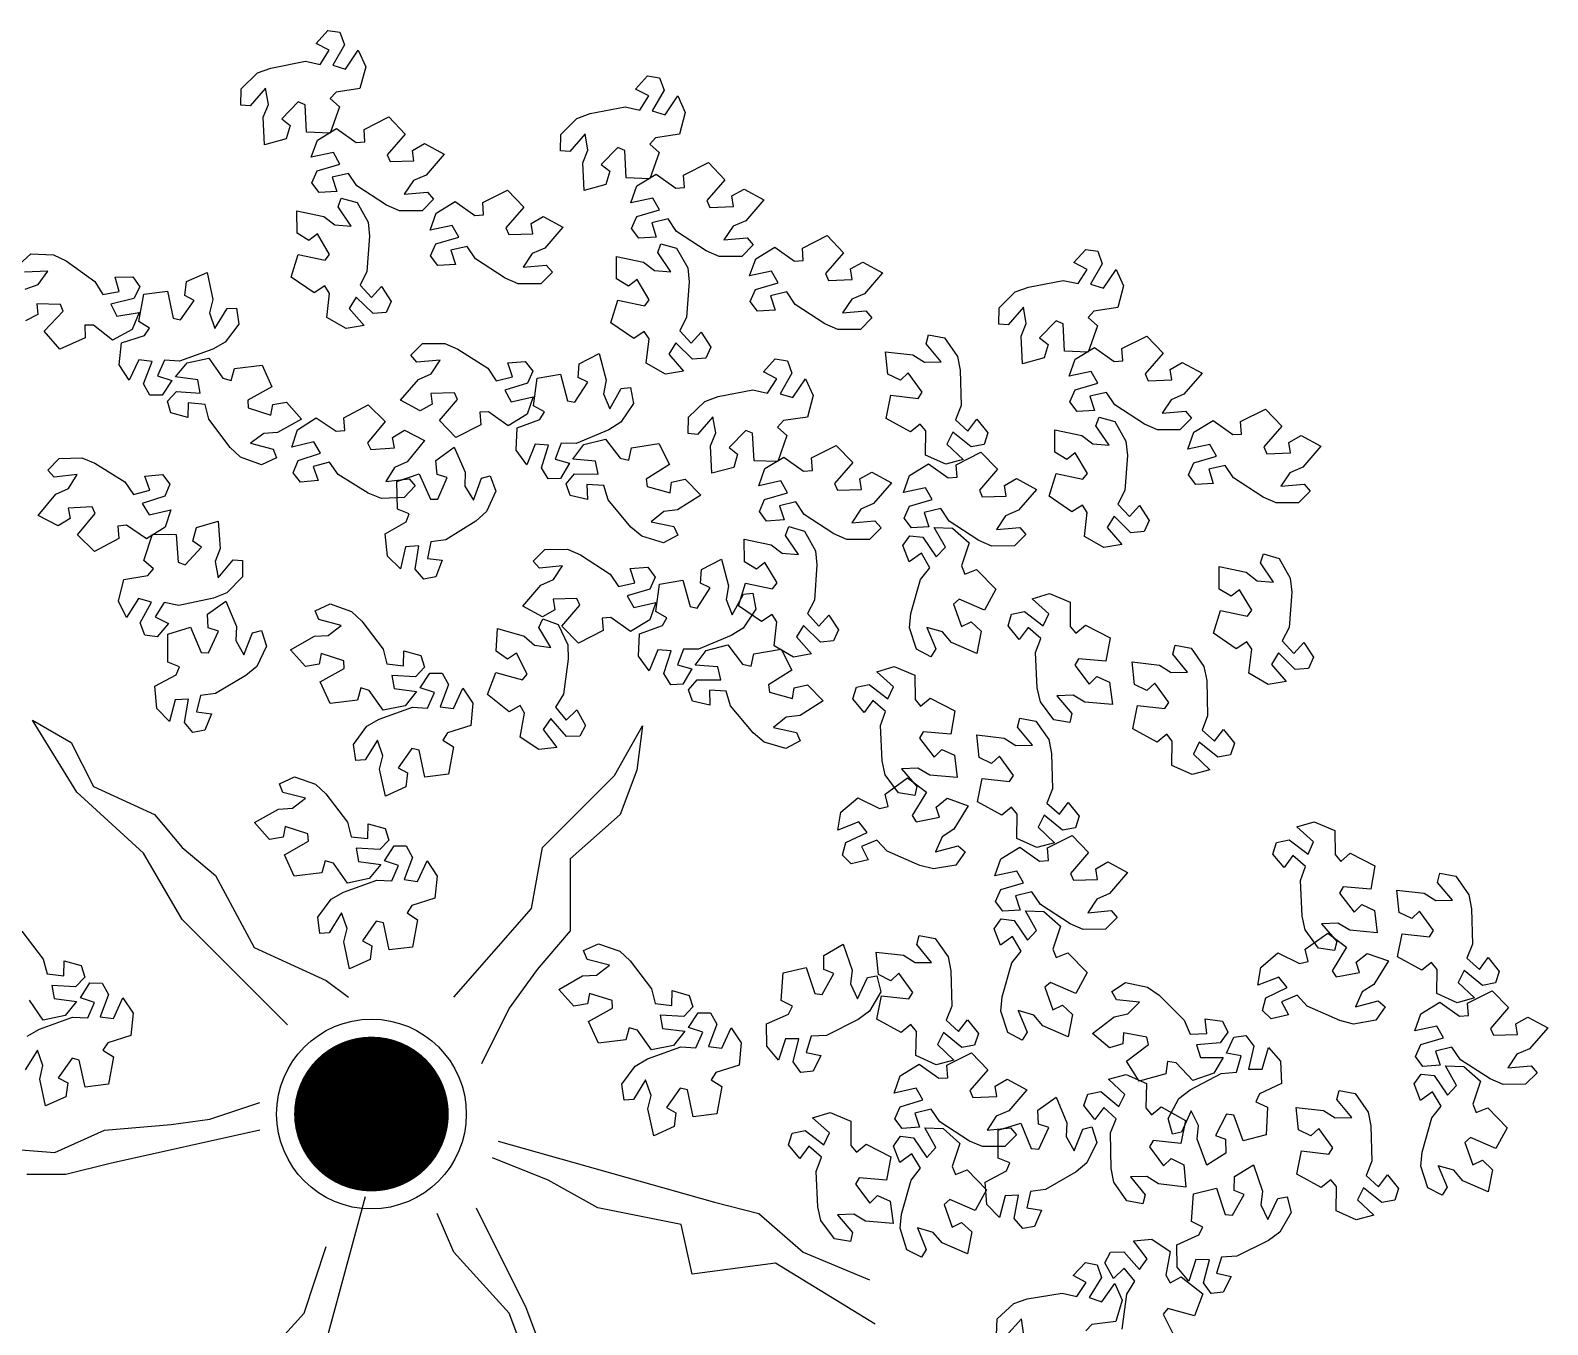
# Model space of a CAD drawing. Extents: x 9555 to 11275, y -8412 to -6382.
# Drawn here: x 9556.055 to 9558.261, y -7803.074 to -7801.193 of the extents above; entities that cross this region are included whole.
import ezdxf

# ---------------------------------------------------------------- set-up
doc = ezdxf.new("R2010")
doc.units = 0
doc.header["$MEASUREMENT"] = 0
doc.layers.get('0').update_dxf_attribs({"color": 53, "lineweight": 50})
doc.layers.add('Ril-Albero', color=104, linetype='Continuous')

# ---------------------------------------------------------------- blocks, each defined once
blk = doc.blocks.new('ALB_PIOPPO')
at = {"layer": 'Ril-Albero'}
for points in [[(-0.1893, 1.49), (-0.1658, 1.513), (-0.1465, 1.5202), (-0.096, 1.5299), (-0.0745, 1.5252), (-0.0613, 1.5459), (-0.0804, 1.5559), (-0.0633, 1.5749), (-0.0458, 1.5721), (-0.0393, 1.5541), (-0.0393, 1.5541), (-0.0563, 1.5242), (-0.0376, 1.5187), (-0.0193, 1.5459), (-0.0084, 1.5218), (-0.0167, 1.4904), (-0.0514, 1.4852), (-0.06, 1.4758), (-0.0464, 1.4636), (-0.0464, 1.4636), (-0.0598, 1.4256), (-0.0942, 1.4268), (-0.0963, 1.4668), (-0.1063, 1.4709), (-0.1305, 1.4462), (-0.1181, 1.4367), (-0.1238, 1.4173), (-0.1554, 1.4086), (-0.1575, 1.4486), (-0.1498, 1.4672), (-0.1541, 1.4907), (-0.1763, 1.4651), (-0.1898, 1.4663)], [(0.2753, 1.4237), (0.2988, 1.4467), (0.3181, 1.4539), (0.3686, 1.4636), (0.3901, 1.4589), (0.4033, 1.4796), (0.3841, 1.4896), (0.4013, 1.5086), (0.4188, 1.5057), (0.4253, 1.4878), (0.4253, 1.4878), (0.4083, 1.4579), (0.427, 1.4523), (0.4452, 1.4796), (0.4562, 1.4555), (0.4479, 1.4241), (0.4131, 1.4189), (0.4046, 1.4094), (0.4182, 1.3973), (0.4182, 1.3973), (0.4048, 1.3593), (0.3704, 1.3605), (0.3682, 1.4005), (0.3583, 1.4046), (0.3341, 1.3799), (0.3465, 1.3704), (0.3407, 1.351), (0.3092, 1.3423), (0.3071, 1.3823), (0.3148, 1.4009), (0.3105, 1.4244), (0.2883, 1.3988), (0.2748, 1.4)], [(0.0736, 1.3127), (0.0408, 1.3125), (0.0219, 1.3207), (-0.0212, 1.3488), (-0.0334, 1.3671), (-0.0572, 1.3614), (-0.0504, 1.3409), (-0.076, 1.3391), (-0.0866, 1.3534), (-0.0788, 1.3708), (-0.0788, 1.3708), (-0.0458, 1.3805), (-0.0553, 1.3974), (-0.0874, 1.3906), (-0.0786, 1.4155), (-0.0508, 1.4323), (-0.0222, 1.4119), (-0.0094, 1.4127), (-0.0108, 1.431), (-0.0108, 1.431), (0.0253, 1.449), (0.0492, 1.4242), (0.0229, 1.3939), (0.0272, 1.3841), (0.0618, 1.3851), (0.0595, 1.4005), (0.0771, 1.4105), (0.1058, 1.3948), (0.0795, 1.3646), (0.0611, 1.3565), (0.0478, 1.3367), (0.0816, 1.3397), (0.0904, 1.3294)], [(0.5382, 1.2464), (0.5054, 1.2462), (0.4865, 1.2544), (0.4434, 1.2825), (0.4312, 1.3008), (0.4074, 1.2951), (0.4141, 1.2746), (0.3886, 1.2728), (0.378, 1.287), (0.3858, 1.3045), (0.3858, 1.3045), (0.4188, 1.3142), (0.4092, 1.3311), (0.3772, 1.3242), (0.386, 1.3492), (0.4138, 1.366), (0.4424, 1.3456), (0.4552, 1.3464), (0.4538, 1.3647), (0.4538, 1.3647), (0.4898, 1.3827), (0.5138, 1.3579), (0.4875, 1.3276), (0.4918, 1.3177), (0.5264, 1.3187), (0.5241, 1.3342), (0.5417, 1.3441), (0.5704, 1.3285), (0.5441, 1.2982), (0.5256, 1.2902), (0.5124, 1.2703), (0.5462, 1.2733), (0.555, 1.2631)], [(-0.021, 1.3246), (-0.0049, 1.2961), (-0.0028, 1.2756), (-0.0065, 1.2243), (-0.0165, 1.2047), (0, 1.1866), (0.0147, 1.2025), (0.0286, 1.1811), (0.0214, 1.1649), (0.0023, 1.1632), (0.0023, 1.1632), (-0.0222, 1.1873), (-0.0324, 1.1707), (-0.0107, 1.1461), (-0.0369, 1.1417), (-0.065, 1.1578), (-0.0611, 1.1927), (-0.068, 1.2034), (-0.0833, 1.1934), (-0.0833, 1.1934), (-0.1166, 1.2161), (-0.1066, 1.2491), (-0.0673, 1.2408), (-0.0608, 1.2494), (-0.0785, 1.2791), (-0.0909, 1.2696), (-0.1081, 1.2801), (-0.1084, 1.3128), (-0.0692, 1.3046), (-0.0532, 1.2924), (-0.0294, 1.2905), (-0.0485, 1.3185), (-0.0438, 1.3312)], [(0.2462, 1.2066), (0.2134, 1.2064), (0.1944, 1.2146), (0.1514, 1.2427), (0.1392, 1.261), (0.1153, 1.2553), (0.1221, 1.2348), (0.0966, 1.233), (0.086, 1.2472), (0.0938, 1.2647), (0.0938, 1.2647), (0.1268, 1.2744), (0.1172, 1.2913), (0.0852, 1.2844), (0.094, 1.3094), (0.1218, 1.3262), (0.1504, 1.3058), (0.1631, 1.3066), (0.1618, 1.3249), (0.1618, 1.3249), (0.1978, 1.3429), (0.2217, 1.3181), (0.1955, 1.2878), (0.1998, 1.278), (0.2344, 1.279), (0.2321, 1.2944), (0.2496, 1.3044), (0.2784, 1.2887), (0.2521, 1.2585), (0.2336, 1.2504), (0.2204, 1.2306), (0.2542, 1.2336), (0.263, 1.2233)], [(0.4436, 1.2583), (0.4597, 1.2298), (0.4617, 1.2093), (0.4581, 1.158), (0.4481, 1.1384), (0.4646, 1.1203), (0.4793, 1.1362), (0.4932, 1.1147), (0.4859, 1.0986), (0.4669, 1.0969), (0.4669, 1.0969), (0.4424, 1.121), (0.4322, 1.1044), (0.4538, 1.0798), (0.4277, 1.0753), (0.3996, 1.0914), (0.4035, 1.1264), (0.3965, 1.1371), (0.3813, 1.1271), (0.3813, 1.1271), (0.348, 1.1498), (0.358, 1.1827), (0.3972, 1.1745), (0.4038, 1.1831), (0.3861, 1.2128), (0.3737, 1.2033), (0.3564, 1.2138), (0.3562, 1.2465), (0.3954, 1.2382), (0.4114, 1.226), (0.4352, 1.2241), (0.4161, 1.2522), (0.4208, 1.2649)], [(0.7108, 1.1403), (0.6779, 1.1401), (0.659, 1.1483), (0.616, 1.1764), (0.6038, 1.1947), (0.5799, 1.189), (0.5867, 1.1685), (0.5611, 1.1667), (0.5506, 1.1809), (0.5583, 1.1984), (0.5583, 1.1984), (0.5913, 1.2081), (0.5818, 1.225), (0.5497, 1.2181), (0.5586, 1.2431), (0.5863, 1.2599), (0.615, 1.2395), (0.6277, 1.2403), (0.6264, 1.2586), (0.6264, 1.2586), (0.6624, 1.2766), (0.6863, 1.2518), (0.66, 1.2215), (0.6643, 1.2116), (0.699, 1.2126), (0.6966, 1.2281), (0.7142, 1.238), (0.7429, 1.2224), (0.7166, 1.1921), (0.6982, 1.1841), (0.685, 1.1642), (0.7187, 1.1672), (0.7276, 1.157)], [(0.9125, 1.1717), (0.9359, 1.1947), (0.9552, 1.2019), (1.0057, 1.2116), (1.0272, 1.2069), (1.0404, 1.2276), (1.0213, 1.2376), (1.0384, 1.2566), (1.0559, 1.2538), (1.0625, 1.2358), (1.0625, 1.2358), (1.0454, 1.2059), (1.0641, 1.2004), (1.0824, 1.2276), (1.0934, 1.2035), (1.085, 1.1721), (1.0503, 1.1669), (1.0417, 1.1575), (1.0553, 1.1453), (1.0553, 1.1453), (1.0419, 1.1073), (1.0075, 1.1085), (1.0054, 1.1485), (0.9954, 1.1526), (0.9712, 1.1279), (0.9836, 1.1184), (0.9779, 1.099), (0.9463, 1.0903), (0.9443, 1.1303), (0.9519, 1.1489), (0.9477, 1.1724), (0.9255, 1.1468), (0.912, 1.148)], [(-0.1929, 1.1479), (-0.2125, 1.1216), (-0.2305, 1.1115), (-0.2789, 1.0941), (-0.3009, 1.0954), (-0.3108, 1.073), (-0.2903, 1.066), (-0.3043, 1.0446), (-0.322, 1.0447), (-0.3312, 1.0614), (-0.3312, 1.0614), (-0.319, 1.0936), (-0.3383, 1.0962), (-0.3522, 1.0665), (-0.3668, 1.0886), (-0.3634, 1.1209), (-0.3298, 1.1314), (-0.3228, 1.1421), (-0.3382, 1.152), (-0.3382, 1.152), (-0.3308, 1.1916), (-0.2966, 1.1957), (-0.2883, 1.1565), (-0.2778, 1.154), (-0.2577, 1.1822), (-0.2714, 1.1896), (-0.2688, 1.2097), (-0.2389, 1.2231), (-0.2307, 1.1839), (-0.2355, 1.1644), (-0.2276, 1.1418), (-0.2096, 1.1705), (-0.1961, 1.1714)], [(0.8331, 1.128), (0.8519, 1.1011), (0.8559, 1.0809), (0.8572, 1.0295), (0.8491, 1.009), (0.8672, 0.9926), (0.8803, 1.0098), (0.8962, 0.9898), (0.8905, 0.973), (0.8718, 0.9695), (0.8718, 0.9695), (0.8451, 0.9912), (0.8365, 0.9737), (0.8604, 0.9512), (0.8348, 0.9443), (0.8052, 0.9577), (0.8058, 0.9928), (0.7979, 1.0028), (0.7836, 0.9914), (0.7836, 0.9914), (0.7484, 1.0108), (0.7552, 1.0446), (0.795, 1.0401), (0.8007, 1.0493), (0.7802, 1.0772), (0.7689, 1.0665), (0.7507, 1.0754), (0.7473, 1.1079), (0.7871, 1.1034), (0.8041, 1.0928), (0.828, 1.0931), (0.8064, 1.1192), (0.8098, 1.1324)], [(1.1753, 0.9944), (1.1425, 0.9942), (1.1236, 1.0024), (1.0806, 1.0305), (1.0684, 1.0488), (1.0445, 1.0431), (1.0513, 1.0226), (1.0257, 1.0208), (1.0152, 1.035), (1.0229, 1.0525), (1.0229, 1.0525), (1.0559, 1.0622), (1.0464, 1.0791), (1.0143, 1.0722), (1.0232, 1.0972), (1.0509, 1.114), (1.0795, 1.0936), (1.0923, 1.0944), (1.0909, 1.1127), (1.0909, 1.1127), (1.127, 1.1307), (1.1509, 1.1059), (1.1246, 1.0756), (1.1289, 1.0658), (1.1635, 1.0668), (1.1612, 1.0822), (1.1788, 1.0922), (1.2075, 1.0765), (1.1812, 1.0463), (1.1628, 1.0382), (1.1496, 1.0184), (1.1833, 1.0213), (1.1922, 1.0111)], [(0.0741, 1.1196), (0.1069, 1.1199), (0.1258, 1.1117), (0.169, 1.0838), (0.1812, 1.0655), (0.2051, 1.0713), (0.1982, 1.0918), (0.2237, 1.0936), (0.2344, 1.0794), (0.2267, 1.062), (0.2267, 1.062), (0.1937, 1.0522), (0.2033, 1.0352), (0.2353, 1.0422), (0.2266, 1.0172), (0.1989, 1.0004), (0.1702, 1.0207), (0.1574, 1.0198), (0.1588, 1.0016), (0.1588, 1.0016), (0.1229, 0.9834), (0.0989, 1.0081), (0.125, 1.0385), (0.1207, 1.0483), (0.0861, 1.0472), (0.0885, 1.0318), (0.0709, 1.0218), (0.0421, 1.0374), (0.0683, 1.0677), (0.0867, 1.0757), (0.0999, 1.0957), (0.0662, 1.0926), (0.0573, 1.1028)], [(0.3809, 1.0326), (0.3626, 1.0054), (0.3451, 0.9943), (0.2977, 0.9746), (0.2757, 0.9748), (0.2669, 0.9519), (0.2877, 0.9459), (0.2748, 0.9238), (0.2571, 0.9231), (0.2471, 0.9393), (0.2471, 0.9393), (0.2576, 0.972), (0.2382, 0.9737), (0.2259, 0.9433), (0.2102, 0.9647), (0.212, 0.9971), (0.245, 1.0092), (0.2514, 1.0203), (0.2356, 1.0294), (0.2356, 1.0294), (0.241, 1.0693), (0.2749, 1.0751), (0.2852, 1.0364), (0.2957, 1.0344), (0.3144, 1.0636), (0.3003, 1.0703), (0.302, 1.0905), (0.3311, 1.1054), (0.3413, 1.0667), (0.3375, 1.0469), (0.3465, 1.0248), (0.3631, 1.0544), (0.3765, 1.0559)], [(-0.1596, 0.9437), (-0.1906, 0.9546), (-0.2056, 0.9687), (-0.2366, 1.0097), (-0.2419, 1.031), (-0.2663, 1.0338), (-0.2668, 1.0122), (-0.2915, 1.0192), (-0.2966, 1.0361), (-0.2834, 1.0499), (-0.2834, 1.0499), (-0.2491, 1.0478), (-0.2523, 1.067), (-0.2848, 1.0714), (-0.268, 1.0919), (-0.2362, 1.0983), (-0.2162, 1.0694), (-0.2039, 1.0659), (-0.199, 1.0835), (-0.199, 1.0835), (-0.159, 1.0883), (-0.1449, 1.0568), (-0.1799, 1.0373), (-0.1792, 1.0265), (-0.1462, 1.0158), (-0.1432, 1.0311), (-0.1233, 1.0345), (-0.1016, 1.01), (-0.1365, 0.9905), (-0.1566, 0.9892), (-0.1758, 0.9749), (-0.143, 0.9663), (-0.1381, 0.9537)], [(0.4611, 1.0126), (0.4846, 1.0355), (0.5039, 1.0428), (0.5544, 1.0525), (0.5759, 1.0478), (0.5891, 1.0684), (0.57, 1.0785), (0.5871, 1.0975), (0.6046, 1.0946), (0.6112, 1.0767), (0.6112, 1.0767), (0.5941, 1.0468), (0.6128, 1.0412), (0.6311, 1.0684), (0.6421, 1.0443), (0.6337, 1.013), (0.599, 1.0078), (0.5904, 0.9983), (0.604, 0.9861), (0.604, 0.9861), (0.5906, 0.9481), (0.5562, 0.9494), (0.5541, 0.9894), (0.5441, 0.9935), (0.5199, 0.9687), (0.5323, 0.9592), (0.5266, 0.9398), (0.495, 0.9312), (0.493, 0.9712), (0.5006, 0.9898), (0.4963, 1.0133), (0.4741, 0.9876), (0.4606, 0.9889)], [(0.0474, 0.8959), (0.0146, 0.8948), (-0.0046, 0.9025), (-0.0484, 0.9294), (-0.0611, 0.9473), (-0.0848, 0.941), (-0.0774, 0.9206), (-0.1029, 0.9182), (-0.1139, 0.9321), (-0.1066, 0.9497), (-0.1066, 0.9497), (-0.0739, 0.9603), (-0.0839, 0.977), (-0.1158, 0.9692), (-0.1076, 0.9945), (-0.0804, 1.012), (-0.0512, 0.9924), (-0.0385, 0.9936), (-0.0403, 1.0118), (-0.0403, 1.0118), (-0.0048, 1.0308), (0.0198, 1.0067), (-0.0056, 0.9757), (-0.001, 0.966), (0.0336, 0.968), (0.0308, 0.9833), (0.0481, 0.9938), (0.0772, 0.9789), (0.0518, 0.948), (0.0336, 0.9394), (0.0209, 0.9192), (0.0546, 0.9231), (0.0637, 0.9131)], [(1.3479, 0.8883), (1.3151, 0.8881), (1.2962, 0.8963), (1.2531, 0.9244), (1.2409, 0.9427), (1.2171, 0.937), (1.2238, 0.9165), (1.1983, 0.9147), (1.1877, 0.9289), (1.1955, 0.9464), (1.1955, 0.9464), (1.2285, 0.9561), (1.2189, 0.973), (1.1869, 0.9661), (1.1957, 0.9911), (1.2235, 1.0079), (1.2521, 0.9875), (1.2649, 0.9883), (1.2635, 1.0066), (1.2635, 1.0066), (1.2995, 1.0246), (1.3235, 0.9998), (1.2972, 0.9695), (1.3015, 0.9596), (1.3361, 0.9607), (1.3338, 0.9761), (1.3514, 0.9861), (1.3801, 0.9704), (1.3538, 0.9402), (1.3353, 0.9321), (1.3221, 0.9123), (1.3559, 0.9152), (1.3647, 0.905)], [(1.0807, 1.0063), (1.0968, 0.9778), (1.0989, 0.9573), (1.0953, 0.906), (1.0852, 0.8864), (1.1018, 0.8683), (1.1164, 0.8842), (1.1304, 0.8628), (1.1231, 0.8466), (1.1041, 0.8449), (1.1041, 0.8449), (1.0796, 0.869), (1.0694, 0.8524), (1.091, 0.8278), (1.0649, 0.8234), (1.0367, 0.8395), (1.0406, 0.8744), (1.0337, 0.8851), (1.0184, 0.8751), (1.0184, 0.8751), (0.9851, 0.8978), (0.9952, 0.9308), (1.0344, 0.9225), (1.0409, 0.9311), (1.0232, 0.9608), (1.0109, 0.9513), (0.9936, 0.9618), (0.9933, 0.9945), (1.0325, 0.9863), (1.0485, 0.974), (1.0723, 0.9722), (1.0533, 1.0002), (1.0579, 1.0129)], [(0.4244, 0.8303), (0.3929, 0.8396), (0.3772, 0.853), (0.3442, 0.8924), (0.3378, 0.9134), (0.3133, 0.9149), (0.3139, 0.8933), (0.2889, 0.8991), (0.2829, 0.9157), (0.2954, 0.9302), (0.2954, 0.9302), (0.3298, 0.9298), (0.3256, 0.9489), (0.2929, 0.9516), (0.3087, 0.9729), (0.3401, 0.9809), (0.3615, 0.953), (0.374, 0.9502), (0.378, 0.968), (0.378, 0.968), (0.4177, 0.9747), (0.4334, 0.9441), (0.3995, 0.9228), (0.4007, 0.9121), (0.4341, 0.903), (0.4364, 0.9184), (0.4561, 0.9228), (0.479, 0.8995), (0.4451, 0.8782), (0.4251, 0.8759), (0.4067, 0.8607), (0.4398, 0.8538), (0.4453, 0.8414)], [(0.724, 0.8352), (0.6912, 0.835), (0.6723, 0.8432), (0.6292, 0.8713), (0.617, 0.8896), (0.5932, 0.884), (0.6, 0.8634), (0.5744, 0.8617), (0.5639, 0.8759), (0.5716, 0.8933), (0.5716, 0.8933), (0.6046, 0.903), (0.5951, 0.92), (0.563, 0.9131), (0.5719, 0.9381), (0.5996, 0.9548), (0.6282, 0.9344), (0.641, 0.9353), (0.6396, 0.9535), (0.6396, 0.9535), (0.6757, 0.9715), (0.6996, 0.9467), (0.6733, 0.9165), (0.6776, 0.9066), (0.7122, 0.9076), (0.7099, 0.923), (0.7275, 0.933), (0.7562, 0.9173), (0.7299, 0.8871), (0.7115, 0.8791), (0.6982, 0.8592), (0.732, 0.8622), (0.7409, 0.8519)], [(-0.454, 0.9528), (-0.4212, 0.9537), (-0.4021, 0.9459), (-0.3585, 0.9187), (-0.3459, 0.9006), (-0.3221, 0.9068), (-0.3293, 0.9272), (-0.3038, 0.9294), (-0.293, 0.9154), (-0.3004, 0.8978), (-0.3004, 0.8978), (-0.3332, 0.8875), (-0.3233, 0.8707), (-0.2914, 0.8783), (-0.2997, 0.8531), (-0.3271, 0.8358), (-0.3561, 0.8556), (-0.3689, 0.8545), (-0.3671, 0.8363), (-0.3671, 0.8363), (-0.4028, 0.8175), (-0.4272, 0.8418), (-0.4016, 0.8726), (-0.4061, 0.8824), (-0.4407, 0.8807), (-0.438, 0.8653), (-0.4554, 0.855), (-0.4844, 0.87), (-0.4588, 0.9008), (-0.4405, 0.9092), (-0.4277, 0.9293), (-0.4614, 0.9256), (-0.4704, 0.9357)], [(0.1808, 0.9053), (0.1671, 0.8755), (0.1517, 0.8618), (0.108, 0.8347), (0.0863, 0.8314), (0.0813, 0.8074), (0.1028, 0.8048), (0.0936, 0.7809), (0.0762, 0.7774), (0.0637, 0.7918), (0.0637, 0.7918), (0.0689, 0.8258), (0.0495, 0.8243), (0.0421, 0.7923), (0.0233, 0.8109), (0.0198, 0.8432), (0.0504, 0.8605), (0.055, 0.8724), (0.038, 0.8789), (0.038, 0.8789), (0.0369, 0.9191), (0.0695, 0.9303), (0.0858, 0.8937), (0.0965, 0.8934), (0.1103, 0.9252), (0.0953, 0.9296), (0.0937, 0.9498), (0.1201, 0.9692), (0.1363, 0.9326), (0.1358, 0.9125), (0.1482, 0.8921), (0.1598, 0.9239), (0.1728, 0.9276)], [(0.9346, 0.8257), (0.9018, 0.8254), (0.8828, 0.8335), (0.8397, 0.8615), (0.8275, 0.8798), (0.8036, 0.8741), (0.8105, 0.8536), (0.7849, 0.8518), (0.7743, 0.866), (0.782, 0.8834), (0.782, 0.8834), (0.815, 0.8932), (0.8054, 0.9101), (0.7734, 0.9032), (0.7822, 0.9282), (0.8099, 0.945), (0.8386, 0.9246), (0.8513, 0.9255), (0.8499, 0.9437), (0.8499, 0.9437), (0.8859, 0.9618), (0.9099, 0.9371), (0.8837, 0.9068), (0.888, 0.8969), (0.9226, 0.898), (0.9203, 0.9134), (0.9378, 0.9234), (0.9666, 0.9078), (0.9404, 0.8775), (0.9219, 0.8695), (0.9088, 0.8496), (0.9425, 0.8526), (0.9514, 0.8424)], [(-0.1875, 0.7809), (-0.2104, 0.7575), (-0.2296, 0.7498), (-0.2799, 0.7391), (-0.3014, 0.7433), (-0.3142, 0.7224), (-0.2949, 0.7128), (-0.3117, 0.6934), (-0.3292, 0.6959), (-0.3361, 0.7137), (-0.3361, 0.7137), (-0.3197, 0.744), (-0.3385, 0.7492), (-0.3562, 0.7215), (-0.3677, 0.7454), (-0.36, 0.7769), (-0.3253, 0.7829), (-0.317, 0.7925), (-0.3308, 0.8044), (-0.3308, 0.8044), (-0.3182, 0.8426), (-0.2838, 0.8422), (-0.2808, 0.8022), (-0.2708, 0.7983), (-0.2471, 0.8236), (-0.2597, 0.8328), (-0.2544, 0.8523), (-0.223, 0.8616), (-0.2201, 0.8217), (-0.2274, 0.8029), (-0.2226, 0.7795), (-0.201, 0.8056), (-0.1874, 0.8046)], [(0.6294, 0.8472), (0.6455, 0.8186), (0.6476, 0.7981), (0.644, 0.7468), (0.6339, 0.7273), (0.6504, 0.7092), (0.6651, 0.7251), (0.6791, 0.7036), (0.6718, 0.6875), (0.6528, 0.6857), (0.6528, 0.6857), (0.6282, 0.7099), (0.6181, 0.6933), (0.6397, 0.6686), (0.6136, 0.6642), (0.5854, 0.6803), (0.5893, 0.7152), (0.5824, 0.726), (0.5671, 0.7159), (0.5671, 0.7159), (0.5338, 0.7386), (0.5439, 0.7716), (0.5831, 0.7634), (0.5896, 0.7719), (0.5719, 0.8017), (0.5596, 0.7921), (0.5423, 0.8027), (0.542, 0.8354), (0.5812, 0.8271), (0.5972, 0.8149), (0.621, 0.813), (0.602, 0.841), (0.6066, 0.8538)], [(0.7922, 0.6755), (0.7821, 0.7067), (0.7842, 0.7272), (0.7981, 0.7768), (0.8119, 0.7939), (0.7994, 0.8149), (0.7818, 0.8023), (0.7725, 0.8262), (0.7828, 0.8405), (0.8018, 0.8383), (0.8018, 0.8383), (0.821, 0.8098), (0.8343, 0.824), (0.8181, 0.8525), (0.8445, 0.8516), (0.8689, 0.8301), (0.858, 0.7967), (0.8627, 0.7848), (0.8796, 0.7915), (0.8796, 0.7915), (0.9076, 0.7626), (0.8912, 0.7323), (0.8544, 0.7483), (0.8463, 0.7412), (0.8577, 0.7085), (0.8717, 0.7154), (0.8865, 0.7016), (0.8801, 0.6695), (0.8434, 0.6855), (0.8302, 0.7007), (0.8073, 0.7073), (0.8203, 0.676), (0.8131, 0.6645)], [(0.252, 0.8205), (0.2848, 0.8208), (0.3037, 0.8127), (0.3469, 0.7847), (0.3591, 0.7665), (0.383, 0.7722), (0.3761, 0.7927), (0.4017, 0.7946), (0.4123, 0.7804), (0.4046, 0.7629), (0.4046, 0.7629), (0.3716, 0.7531), (0.3812, 0.7362), (0.4133, 0.7432), (0.4045, 0.7182), (0.3768, 0.7013), (0.3481, 0.7216), (0.3354, 0.7207), (0.3368, 0.7025), (0.3368, 0.7025), (0.3008, 0.6844), (0.2768, 0.7091), (0.303, 0.7394), (0.2986, 0.7493), (0.264, 0.7482), (0.2664, 0.7328), (0.2488, 0.7227), (0.2201, 0.7383), (0.2463, 0.7686), (0.2647, 0.7767), (0.2778, 0.7966), (0.2441, 0.7935), (0.2352, 0.8037)], [(0.5588, 0.7336), (0.5405, 0.7063), (0.5231, 0.6953), (0.4756, 0.6755), (0.4536, 0.6757), (0.4449, 0.6528), (0.4657, 0.6469), (0.4527, 0.6248), (0.435, 0.624), (0.425, 0.6403), (0.425, 0.6403), (0.4355, 0.673), (0.4161, 0.6746), (0.4038, 0.6443), (0.3881, 0.6656), (0.3899, 0.698), (0.4229, 0.7102), (0.4293, 0.7212), (0.4135, 0.7304), (0.4135, 0.7304), (0.4189, 0.7703), (0.4529, 0.7761), (0.4631, 0.7374), (0.4737, 0.7353), (0.4923, 0.7645), (0.4783, 0.7713), (0.4799, 0.7914), (0.509, 0.8063), (0.5192, 0.7676), (0.5155, 0.7479), (0.5245, 0.7257), (0.541, 0.7553), (0.5544, 0.7569)], [(1.3196, 0.8074), (1.3358, 0.7788), (1.3378, 0.7583), (1.3342, 0.707), (1.3241, 0.6875), (1.3407, 0.6694), (1.3553, 0.6853), (1.3693, 0.6638), (1.362, 0.6477), (1.343, 0.646), (1.343, 0.646), (1.3185, 0.6701), (1.3083, 0.6535), (1.3299, 0.6288), (1.3038, 0.6244), (1.2756, 0.6405), (1.2796, 0.6754), (1.2726, 0.6862), (1.2573, 0.6761), (1.2573, 0.6761), (1.2241, 0.6989), (1.2341, 0.7318), (1.2733, 0.7236), (1.2798, 0.7321), (1.2621, 0.7619), (1.2498, 0.7524), (1.2325, 0.7629), (1.2323, 0.7956), (1.2714, 0.7873), (1.2874, 0.7751), (1.3112, 0.7732), (1.2922, 0.8013), (1.2969, 0.814)], [(0.9919, 0.5728), (0.9725, 0.5992), (0.968, 0.6194), (0.9654, 0.6707), (0.973, 0.6913), (0.9545, 0.7073), (0.9418, 0.6898), (0.9254, 0.7094), (0.9307, 0.7263), (0.9494, 0.7303), (0.9494, 0.7303), (0.9766, 0.7093), (0.9847, 0.727), (0.9603, 0.7489), (0.9857, 0.7564), (1.0156, 0.7438), (1.0159, 0.7086), (1.0241, 0.6988), (1.038, 0.7106), (1.038, 0.7106), (1.0738, 0.692), (1.0678, 0.6581), (1.0279, 0.6616), (1.0224, 0.6523), (1.0435, 0.6249), (1.0547, 0.6358), (1.0731, 0.6275), (1.0772, 0.595), (1.0373, 0.5985), (1.02, 0.6087), (0.9962, 0.6078), (1.0184, 0.5822), (1.0153, 0.569)], [(-0.1524, 0.6801), (-0.1668, 0.6506), (-0.1825, 0.6373), (-0.2268, 0.6112), (-0.2486, 0.6083), (-0.2541, 0.5844), (-0.2327, 0.5814), (-0.2424, 0.5577), (-0.2598, 0.5546), (-0.272, 0.5692), (-0.272, 0.5692), (-0.2661, 0.6031), (-0.2855, 0.6021), (-0.2936, 0.5703), (-0.312, 0.5893), (-0.3148, 0.6216), (-0.2838, 0.6382), (-0.2789, 0.65), (-0.2959, 0.6569), (-0.2959, 0.6569), (-0.296, 0.6972), (-0.2632, 0.7076), (-0.2477, 0.6707), (-0.237, 0.6702), (-0.2225, 0.7016), (-0.2374, 0.7064), (-0.2385, 0.7266), (-0.2118, 0.7454), (-0.1963, 0.7084), (-0.1973, 0.6883), (-0.1853, 0.6676), (-0.1731, 0.6992), (-0.1599, 0.7026)], [(-0.0601, 0.7413), (-0.0291, 0.7305), (-0.0141, 0.7164), (0.0171, 0.6755), (0.0225, 0.6542), (0.0468, 0.6515), (0.0473, 0.6731), (0.072, 0.6662), (0.0772, 0.6493), (0.064, 0.6355), (0.064, 0.6355), (0.0297, 0.6374), (0.033, 0.6182), (0.0655, 0.614), (0.0488, 0.5934), (0.017, 0.5869), (-0.0031, 0.6157), (-0.0154, 0.6192), (-0.0202, 0.6016), (-0.0202, 0.6016), (-0.0602, 0.5967), (-0.0744, 0.628), (-0.0395, 0.6477), (-0.0403, 0.6585), (-0.0733, 0.6691), (-0.0762, 0.6538), (-0.0961, 0.6503), (-0.1179, 0.6747), (-0.083, 0.6944), (-0.063, 0.6957), (-0.0439, 0.71), (-0.0767, 0.7185), (-0.0816, 0.7312)], [(0.2713, 0.7115), (0.2855, 0.6819), (0.2861, 0.6613), (0.2791, 0.6104), (0.2677, 0.5915), (0.283, 0.5723), (0.2987, 0.5872), (0.3112, 0.5649), (0.3028, 0.5493), (0.2837, 0.5488), (0.2837, 0.5488), (0.2609, 0.5746), (0.2496, 0.5587), (0.2695, 0.5326), (0.2431, 0.53), (0.2161, 0.5479), (0.2224, 0.5825), (0.2162, 0.5937), (0.2003, 0.5847), (0.2003, 0.5847), (0.1686, 0.6096), (0.1809, 0.6418), (0.2194, 0.631), (0.2265, 0.6391), (0.2109, 0.67), (0.1979, 0.6613), (0.1814, 0.6729), (0.1833, 0.7056), (0.2219, 0.6947), (0.237, 0.6814), (0.2606, 0.6779), (0.2435, 0.7072), (0.249, 0.7196)], [(0.6023, 0.5312), (0.5708, 0.5406), (0.5551, 0.5539), (0.5221, 0.5933), (0.5157, 0.6144), (0.4913, 0.6159), (0.4918, 0.5943), (0.4668, 0.6), (0.4609, 0.6167), (0.4733, 0.6311), (0.4733, 0.6311), (0.5077, 0.6308), (0.5035, 0.6498), (0.4708, 0.6525), (0.4866, 0.6739), (0.518, 0.6818), (0.5395, 0.654), (0.5519, 0.6511), (0.5559, 0.6689), (0.5559, 0.6689), (0.5956, 0.6757), (0.6113, 0.645), (0.5774, 0.6237), (0.5786, 0.613), (0.612, 0.6039), (0.6143, 0.6193), (0.634, 0.6238), (0.6569, 0.6004), (0.623, 0.5792), (0.603, 0.5768), (0.5846, 0.5617), (0.6178, 0.5547), (0.6232, 0.5423)], [(1.1915, 0.6771), (1.2103, 0.6502), (1.2143, 0.6299), (1.2156, 0.5785), (1.2074, 0.5581), (1.2256, 0.5417), (1.2387, 0.5589), (1.2546, 0.5388), (1.2489, 0.5221), (1.2302, 0.5186), (1.2302, 0.5186), (1.2035, 0.5403), (1.1949, 0.5228), (1.2188, 0.5003), (1.1932, 0.4934), (1.1636, 0.5067), (1.1642, 0.5419), (1.1563, 0.5519), (1.142, 0.5404), (1.142, 0.5404), (1.1067, 0.5599), (1.1136, 0.5937), (1.1534, 0.5892), (1.1591, 0.5983), (1.1386, 0.6263), (1.1272, 0.6156), (1.1091, 0.6244), (1.1057, 0.657), (1.1455, 0.6525), (1.1625, 0.6418), (1.1864, 0.6422), (1.1648, 0.6683), (1.1682, 0.6814)], [(-0.0261, 0.5371), (-0.0066, 0.5635), (0.0114, 0.5737), (0.0597, 0.5912), (0.0816, 0.59), (0.0915, 0.6124), (0.071, 0.6194), (0.0849, 0.6408), (0.1026, 0.6408), (0.1119, 0.6241), (0.1119, 0.6241), (0.0998, 0.5919), (0.1191, 0.5893), (0.1329, 0.6191), (0.1475, 0.597), (0.1443, 0.5647), (0.1108, 0.5541), (0.1038, 0.5434), (0.1192, 0.5335), (0.1192, 0.5335), (0.1119, 0.4939), (0.0777, 0.4897), (0.0693, 0.5289), (0.0588, 0.5314), (0.0388, 0.5031), (0.0526, 0.4957), (0.05, 0.4756), (0.0202, 0.4621), (0.0118, 0.5013), (0.0165, 0.5208), (0.0086, 0.5433), (-0.0093, 0.5146), (-0.0229, 0.5137)], [(0.7663, 0.4667), (0.7468, 0.4931), (0.7423, 0.5133), (0.7398, 0.5646), (0.7474, 0.5852), (0.7288, 0.6012), (0.7162, 0.5837), (0.6997, 0.6033), (0.705, 0.6202), (0.7237, 0.6242), (0.7237, 0.6242), (0.7509, 0.6032), (0.7591, 0.6209), (0.7346, 0.6428), (0.76, 0.6503), (0.7899, 0.6377), (0.7902, 0.6025), (0.7984, 0.5927), (0.8124, 0.6045), (0.8124, 0.6045), (0.8481, 0.5859), (0.8421, 0.552), (0.8022, 0.5555), (0.7967, 0.5462), (0.8179, 0.5188), (0.829, 0.5297), (0.8474, 0.5214), (0.8516, 0.4889), (0.8117, 0.4924), (0.7944, 0.5026), (0.7705, 0.5017), (0.7928, 0.4761), (0.7897, 0.4629)], [(0.9659, 0.5709), (0.9847, 0.5441), (0.9886, 0.5238), (0.9899, 0.4724), (0.9818, 0.452), (1, 0.4356), (1.013, 0.4528), (1.029, 0.4327), (1.0233, 0.416), (1.0045, 0.4125), (1.0045, 0.4125), (0.9778, 0.4342), (0.9693, 0.4167), (0.9931, 0.3942), (0.9675, 0.3873), (0.938, 0.4006), (0.9386, 0.4358), (0.9306, 0.4458), (0.9164, 0.4343), (0.9164, 0.4343), (0.8811, 0.4538), (0.8879, 0.4876), (0.9277, 0.4831), (0.9334, 0.4922), (0.913, 0.5202), (0.9016, 0.5095), (0.8834, 0.5183), (0.88, 0.5509), (0.9198, 0.5464), (0.9369, 0.5357), (0.9608, 0.5361), (0.9391, 0.5622), (0.9426, 0.5753)], [(-0.1121, 0.4901), (-0.0811, 0.4793), (-0.0661, 0.4652), (-0.0349, 0.4243), (-0.0295, 0.403), (-0.0052, 0.4003), (-0.0047, 0.422), (0.02, 0.415), (0.0252, 0.3981), (0.012, 0.3843), (0.012, 0.3843), (-0.0223, 0.3862), (-0.019, 0.367), (0.0135, 0.3628), (-0.0032, 0.3422), (-0.035, 0.3357), (-0.0551, 0.3645), (-0.0674, 0.368), (-0.0722, 0.3504), (-0.0722, 0.3504), (-0.1122, 0.3455), (-0.1264, 0.3768), (-0.0916, 0.3965), (-0.0923, 0.4073), (-0.1253, 0.4179), (-0.1282, 0.4026), (-0.1481, 0.3991), (-0.1699, 0.4235), (-0.1351, 0.4432), (-0.115, 0.4446), (-0.0959, 0.4589), (-0.1287, 0.4673), (-0.1336, 0.48)], [(0.8493, 0.3618), (0.817, 0.3563), (0.797, 0.3613), (0.7499, 0.3821), (0.7349, 0.3981), (0.7123, 0.3887), (0.7223, 0.3695), (0.6974, 0.3637), (0.6847, 0.376), (0.6895, 0.3944), (0.6895, 0.3944), (0.7205, 0.4094), (0.7083, 0.4246), (0.6778, 0.4125), (0.6825, 0.4386), (0.7071, 0.4597), (0.7387, 0.4442), (0.7511, 0.4471), (0.7468, 0.4649), (0.7468, 0.4649), (0.7795, 0.4885), (0.8071, 0.4679), (0.7861, 0.4338), (0.7919, 0.4247), (0.8259, 0.4313), (0.8211, 0.4462), (0.8369, 0.4589), (0.8677, 0.4481), (0.8467, 0.414), (0.8298, 0.4031), (0.82, 0.3813), (0.8528, 0.3897), (0.8632, 0.381)], [(1.3768, 0.2413), (1.3574, 0.2677), (1.3529, 0.2878), (1.3504, 0.3392), (1.358, 0.3598), (1.3394, 0.3758), (1.3268, 0.3582), (1.3103, 0.3779), (1.3156, 0.3948), (1.3343, 0.3987), (1.3343, 0.3987), (1.3615, 0.3777), (1.3697, 0.3954), (1.3452, 0.4173), (1.3706, 0.4248), (1.4005, 0.4122), (1.4008, 0.3771), (1.409, 0.3672), (1.423, 0.379), (1.423, 0.379), (1.4587, 0.3605), (1.4527, 0.3266), (1.4128, 0.33), (1.4073, 0.3208), (1.4285, 0.2933), (1.4396, 0.3043), (1.458, 0.2959), (1.4622, 0.2635), (1.4223, 0.267), (1.405, 0.2772), (1.3811, 0.2762), (1.4034, 0.2507), (1.4002, 0.2375)], [(1.0673, 0.2686), (1.0345, 0.2683), (1.0156, 0.2765), (0.9725, 0.3045), (0.9602, 0.3228), (0.9364, 0.3171), (0.9432, 0.2965), (0.9177, 0.2947), (0.9071, 0.3089), (0.9148, 0.3264), (0.9148, 0.3264), (0.9478, 0.3361), (0.9382, 0.3531), (0.9061, 0.3461), (0.9149, 0.3711), (0.9426, 0.388), (0.9713, 0.3676), (0.9841, 0.3685), (0.9827, 0.3867), (0.9827, 0.3867), (1.0187, 0.4048), (1.0426, 0.3801), (1.0164, 0.3498), (1.0208, 0.3399), (1.0554, 0.341), (1.053, 0.3564), (1.0706, 0.3664), (1.0993, 0.3508), (1.0731, 0.3205), (1.0547, 0.3124), (1.0415, 0.2925), (1.0752, 0.2956), (1.0841, 0.2854)], [(-0.0781, 0.286), (-0.0586, 0.3123), (-0.0406, 0.3225), (0.0077, 0.34), (0.0296, 0.3388), (0.0395, 0.3613), (0.019, 0.3682), (0.0329, 0.3897), (0.0506, 0.3896), (0.0599, 0.3729), (0.0599, 0.3729), (0.0478, 0.3407), (0.0671, 0.3381), (0.0809, 0.3679), (0.0955, 0.3458), (0.0923, 0.3136), (0.0587, 0.303), (0.0518, 0.2922), (0.0671, 0.2824), (0.0671, 0.2824), (0.0599, 0.2427), (0.0257, 0.2385), (0.0173, 0.2777), (0.0068, 0.2802), (-0.0132, 0.2519), (0.0006, 0.2445), (-0.002, 0.2244), (-0.0318, 0.2109), (-0.0402, 0.2501), (-0.0355, 0.2696), (-0.0435, 0.2922), (-0.0613, 0.2634), (-0.0749, 0.2625)], [(1.5765, 0.3455), (1.5953, 0.3186), (1.5992, 0.2984), (1.6005, 0.247), (1.5924, 0.2265), (1.6106, 0.2101), (1.6236, 0.2273), (1.6396, 0.2073), (1.6339, 0.1905), (1.6151, 0.187), (1.6151, 0.187), (1.5884, 0.2087), (1.5798, 0.1912), (1.6037, 0.1687), (1.5781, 0.1618), (1.5486, 0.1752), (1.5491, 0.2103), (1.5412, 0.2203), (1.527, 0.2089), (1.527, 0.2089), (1.4917, 0.2283), (1.4985, 0.2621), (1.5383, 0.2576), (1.544, 0.2668), (1.5236, 0.2947), (1.5122, 0.284), (1.494, 0.2929), (1.4906, 0.3254), (1.5304, 0.3209), (1.5475, 0.3103), (1.5714, 0.3106), (1.5497, 0.3367), (1.5532, 0.3499)], [(0.9249, 0.1185), (0.9148, 0.1497), (0.917, 0.1702), (0.9309, 0.2197), (0.9446, 0.2369), (0.9321, 0.2579), (0.9145, 0.2453), (0.9052, 0.2691), (0.9156, 0.2835), (0.9345, 0.2813), (0.9345, 0.2813), (0.9537, 0.2527), (0.967, 0.2669), (0.9508, 0.2955), (0.9773, 0.2945), (1.0016, 0.2731), (0.9907, 0.2396), (0.9954, 0.2277), (1.0124, 0.2345), (1.0124, 0.2345), (1.0404, 0.2055), (1.0239, 0.1753), (0.9872, 0.1913), (0.979, 0.1842), (0.9904, 0.1515), (1.0044, 0.1583), (1.0192, 0.1445), (1.0129, 0.1124), (0.9762, 0.1284), (0.963, 0.1436), (0.94, 0.1503), (0.953, 0.119), (0.9459, 0.1074)], [(0.33, 0.2476), (0.361, 0.2368), (0.376, 0.2227), (0.4072, 0.1818), (0.4126, 0.1605), (0.4369, 0.1578), (0.4374, 0.1794), (0.4621, 0.1725), (0.4673, 0.1556), (0.4541, 0.1418), (0.4541, 0.1418), (0.4198, 0.1437), (0.4231, 0.1245), (0.4556, 0.1203), (0.4389, 0.0997), (0.4071, 0.0932), (0.387, 0.122), (0.3747, 0.1255), (0.3699, 0.1079), (0.3699, 0.1079), (0.3299, 0.103), (0.3156, 0.1343), (0.3505, 0.154), (0.3498, 0.1648), (0.3168, 0.1754), (0.3139, 0.1601), (0.294, 0.1566), (0.2722, 0.181), (0.307, 0.2007), (0.3271, 0.202), (0.3462, 0.2163), (0.3134, 0.2248), (0.3085, 0.2375)], [(0.7404, 0.1777), (0.724, 0.1493), (0.7074, 0.1372), (0.6613, 0.1143), (0.6394, 0.113), (0.6322, 0.0896), (0.6533, 0.085), (0.6419, 0.0621), (0.6243, 0.0602), (0.6132, 0.0757), (0.6132, 0.0757), (0.6215, 0.1091), (0.6021, 0.1094), (0.5918, 0.0783), (0.5747, 0.0985), (0.5743, 0.131), (0.6064, 0.1453), (0.6121, 0.1567), (0.5957, 0.1648), (0.5957, 0.1648), (0.5984, 0.205), (0.6319, 0.2131), (0.6447, 0.1751), (0.6554, 0.1738), (0.672, 0.2042), (0.6575, 0.21), (0.6578, 0.2302), (0.6859, 0.247), (0.6986, 0.2091), (0.6962, 0.1891), (0.7067, 0.1676), (0.7212, 0.1983), (0.7345, 0.2007)], [(0.8195, 0.2553), (0.8383, 0.2284), (0.8423, 0.2081), (0.8435, 0.1567), (0.8354, 0.1363), (0.8536, 0.1199), (0.8667, 0.1371), (0.8826, 0.1171), (0.8769, 0.1003), (0.8581, 0.0968), (0.8581, 0.0968), (0.8314, 0.1185), (0.8229, 0.101), (0.8467, 0.0785), (0.8211, 0.0716), (0.7916, 0.0849), (0.7922, 0.1201), (0.7842, 0.1301), (0.77, 0.1187), (0.77, 0.1187), (0.7347, 0.1381), (0.7415, 0.1719), (0.7814, 0.1674), (0.7871, 0.1765), (0.7666, 0.2045), (0.7552, 0.1938), (0.737, 0.2026), (0.7336, 0.2352), (0.7734, 0.2307), (0.7905, 0.22), (0.8144, 0.2204), (0.7928, 0.2465), (0.7962, 0.2596)], [(1.4599, 0.1364), (1.4276, 0.1308), (1.4076, 0.1359), (1.3605, 0.1566), (1.3455, 0.1727), (1.3229, 0.1632), (1.3329, 0.1441), (1.308, 0.1382), (1.2953, 0.1505), (1.3001, 0.169), (1.3001, 0.169), (1.3311, 0.1839), (1.3189, 0.1991), (1.2884, 0.1871), (1.2931, 0.2132), (1.3177, 0.2342), (1.3493, 0.2187), (1.3617, 0.2216), (1.3574, 0.2394), (1.3574, 0.2394), (1.3901, 0.263), (1.4177, 0.2424), (1.3967, 0.2083), (1.4025, 0.1993), (1.4365, 0.2059), (1.4317, 0.2207), (1.4475, 0.2334), (1.4783, 0.2226), (1.4573, 0.1885), (1.4404, 0.1776), (1.4306, 0.1558), (1.4634, 0.1643), (1.4738, 0.1556)], [(1.0961, 0.1911), (1.1283, 0.1846), (1.1452, 0.1728), (1.1817, 0.1366), (1.19, 0.1162), (1.2145, 0.1169), (1.212, 0.1384), (1.2373, 0.135), (1.2448, 0.1189), (1.2337, 0.1034), (1.2337, 0.1034), (1.1994, 0.1006), (1.2054, 0.082), (1.2382, 0.0823), (1.2245, 0.0596), (1.1939, 0.0488), (1.17, 0.0746), (1.1573, 0.0763), (1.1549, 0.0582), (1.1549, 0.0582), (1.116, 0.0478), (1.0976, 0.0769), (1.1294, 0.1012), (1.1272, 0.1118), (1.0931, 0.1178), (1.0923, 0.1022), (1.073, 0.096), (1.0481, 0.1171), (1.0799, 0.1414), (1.0996, 0.1456), (1.1165, 0.1624), (1.0829, 0.1662), (1.0763, 0.1781)], [(1.6779, 0.0432), (1.6451, 0.0429), (1.6262, 0.051), (1.5831, 0.079), (1.5708, 0.0973), (1.547, 0.0916), (1.5538, 0.0711), (1.5282, 0.0693), (1.5177, 0.0835), (1.5254, 0.1009), (1.5254, 0.1009), (1.5584, 0.1107), (1.5488, 0.1276), (1.5167, 0.1207), (1.5255, 0.1457), (1.5532, 0.1625), (1.5819, 0.1421), (1.5946, 0.143), (1.5933, 0.1612), (1.5933, 0.1612), (1.6293, 0.1793), (1.6532, 0.1546), (1.627, 0.1243), (1.6313, 0.1144), (1.666, 0.1155), (1.6636, 0.1309), (1.6812, 0.1409), (1.7099, 0.1253), (1.6837, 0.095), (1.6653, 0.087), (1.6521, 0.0671), (1.6858, 0.0701), (1.6947, 0.0599)], [(0.364, 0.0434), (0.3835, 0.0698), (0.4014, 0.08), (0.4498, 0.0975), (0.4717, 0.0963), (0.4816, 0.1188), (0.4611, 0.1257), (0.475, 0.1471), (0.4927, 0.1471), (0.502, 0.1304), (0.502, 0.1304), (0.4899, 0.0982), (0.5092, 0.0956), (0.523, 0.1254), (0.5376, 0.1033), (0.5344, 0.071), (0.5008, 0.0604), (0.4939, 0.0497), (0.5092, 0.0398), (0.5092, 0.0398), (0.502, 0.0002), (0.4678, -0.004), (0.4594, 0.0352), (0.4489, 0.0377), (0.4289, 0.0094), (0.4427, 0.002), (0.4401, -0.0181), (0.4103, -0.0316), (0.4019, 0.0076), (0.4066, 0.0271), (0.3986, 0.0496), (0.3808, 0.0209), (0.3672, 0.02)], [(1.158, -0.0064), (1.1737, 0.0224), (1.1901, 0.035), (1.2355, 0.059), (1.2574, 0.0608), (1.2641, 0.0844), (1.2428, 0.0884), (1.2537, 0.1116), (1.2712, 0.114), (1.2827, 0.0988), (1.2827, 0.0988), (1.2752, 0.0652), (1.2947, 0.0653), (1.3042, 0.0967), (1.3217, 0.0769), (1.3229, 0.0445), (1.2912, 0.0293), (1.2858, 0.0178), (1.3024, 0.0101), (1.3024, 0.0101), (1.3007, -0.0301), (1.2674, -0.0391), (1.2537, -0.0014), (1.243, -0.0004), (1.2271, -0.0312), (1.2417, -0.0366), (1.2419, -0.0568), (1.2142, -0.0743), (1.2006, -0.0367), (1.2025, -0.0167), (1.1915, 0.0045), (1.1778, -0.0265), (1.1645, -0.0292)], [(0.9209, -0.0471), (0.8881, -0.0474), (0.8692, -0.0392), (0.8261, -0.0112), (0.8138, 0.0071), (0.79, 0.0014), (0.7968, -0.0191), (0.7713, -0.0209), (0.7607, -0.0068), (0.7684, 0.0107), (0.7684, 0.0107), (0.8014, 0.0205), (0.7918, 0.0374), (0.7597, 0.0304), (0.7685, 0.0554), (0.7963, 0.0723), (0.8249, 0.0519), (0.8377, 0.0528), (0.8363, 0.071), (0.8363, 0.071), (0.8723, 0.0891), (0.8962, 0.0644), (0.87, 0.0341), (0.8744, 0.0242), (0.909, 0.0253), (0.9066, 0.0407), (0.9242, 0.0507), (0.9529, 0.0351), (0.9267, 0.0048), (0.9083, -0.0032), (0.8951, -0.0232), (0.9289, -0.0201), (0.9377, -0.0303)], [(1.5355, -0.107), (1.5254, -0.0758), (1.5276, -0.0553), (1.5415, -0.0057), (1.5552, 0.0114), (1.5427, 0.0324), (1.5251, 0.0198), (1.5158, 0.0437), (1.5262, 0.058), (1.5451, 0.0558), (1.5451, 0.0558), (1.5643, 0.0273), (1.5776, 0.0415), (1.5614, 0.07), (1.5879, 0.069), (1.6122, 0.0476), (1.6013, 0.0142), (1.606, 0.0023), (1.623, 0.009), (1.623, 0.009), (1.651, -0.0199), (1.6345, -0.0502), (1.5978, -0.0342), (1.5896, -0.0413), (1.601, -0.074), (1.615, -0.0671), (1.6298, -0.0809), (1.6234, -0.113), (1.5867, -0.097), (1.5735, -0.0818), (1.5506, -0.0752), (1.5636, -0.1065), (1.5565, -0.118)], [(1.0981, -0.1261), (1.0794, -0.0991), (1.0755, -0.0789), (1.0744, -0.0275), (1.0826, -0.0071), (1.0645, 0.0095), (1.0514, -0.0077), (1.0355, 0.0124), (1.0413, 0.0291), (1.0601, 0.0326), (1.0601, 0.0326), (1.0867, 0.0108), (1.0953, 0.0282), (1.0715, 0.0508), (1.0971, 0.0576), (1.1266, 0.0442), (1.1259, 0.009), (1.1338, -0.001), (1.1481, 0.0104), (1.1481, 0.0104), (1.1833, -0.0092), (1.1764, -0.0429), (1.1366, -0.0383), (1.1309, -0.0475), (1.1512, -0.0755), (1.1626, -0.0648), (1.1808, -0.0737), (1.1841, -0.1063), (1.1443, -0.1016), (1.1273, -0.0909), (1.1034, -0.0912), (1.1249, -0.1174), (1.1214, -0.1305)], [(1.0546, -0.0412), (1.0401, -0.0707), (1.0243, -0.0839), (0.98, -0.1099), (0.9582, -0.1126), (0.9526, -0.1365), (0.974, -0.1396), (0.9641, -0.1632), (0.9467, -0.1664), (0.9345, -0.1516), (0.9345, -0.1516), (0.9406, -0.1178), (0.9212, -0.1187), (0.913, -0.1505), (0.8946, -0.1314), (0.892, -0.0991), (0.9231, -0.0826), (0.928, -0.0708), (0.9111, -0.0639), (0.9111, -0.0639), (0.9111, -0.0236), (0.9439, -0.0133), (0.9592, -0.0503), (0.97, -0.0509), (0.9846, -0.0194), (0.9697, -0.0146), (0.9687, 0.0056), (0.9955, 0.0243), (1.0108, -0.0128), (1.0098, -0.0328), (1.0216, -0.0536), (1.034, -0.022), (1.0472, -0.0187)], [(1.4301, 0.0298), (1.4489, 0.0029), (1.4528, -0.0173), (1.4541, -0.0687), (1.446, -0.0892), (1.4642, -0.1056), (1.4773, -0.0884), (1.4932, -0.1084), (1.4875, -0.1252), (1.4687, -0.1287), (1.4687, -0.1287), (1.442, -0.107), (1.4335, -0.1245), (1.4573, -0.147), (1.4317, -0.1539), (1.4022, -0.1405), (1.4028, -0.1054), (1.3948, -0.0954), (1.3806, -0.1068), (1.3806, -0.1068), (1.3453, -0.0874), (1.3521, -0.0536), (1.3919, -0.0581), (1.3976, -0.0489), (1.3772, -0.021), (1.3658, -0.0317), (1.3476, -0.0228), (1.3442, 0.0097), (1.384, 0.0052), (1.4011, -0.0054), (1.425, -0.005), (1.4033, 0.0211), (1.4068, 0.0342)], [(0.673, -0.1814), (0.6535, -0.1549), (0.6491, -0.1348), (0.6465, -0.0835), (0.6541, -0.0628), (0.6356, -0.0468), (0.6229, -0.0644), (0.6065, -0.0448), (0.6118, -0.0279), (0.6305, -0.0239), (0.6305, -0.0239), (0.6577, -0.0449), (0.6658, -0.0272), (0.6414, -0.0053), (0.6668, 0.0022), (0.6967, -0.0104), (0.697, -0.0456), (0.7052, -0.0554), (0.7191, -0.0436), (0.7191, -0.0436), (0.7549, -0.0621), (0.7489, -0.0961), (0.7089, -0.0926), (0.7035, -0.1019), (0.7246, -0.1293), (0.7357, -0.1183), (0.7542, -0.1267), (0.7583, -0.1592), (0.7184, -0.1556), (0.7011, -0.1454), (0.6773, -0.1464), (0.6995, -0.172), (0.6964, -0.1852)], [(0.7785, -0.1972), (0.7684, -0.166), (0.7706, -0.1455), (0.7845, -0.096), (0.7983, -0.0788), (0.7857, -0.0578), (0.7681, -0.0704), (0.7588, -0.0466), (0.7692, -0.0322), (0.7882, -0.0344), (0.7882, -0.0344), (0.8073, -0.063), (0.8206, -0.0487), (0.8044, -0.0202), (0.8309, -0.0212), (0.8552, -0.0426), (0.8443, -0.076), (0.849, -0.0879), (0.866, -0.0812), (0.866, -0.0812), (0.894, -0.1101), (0.8775, -0.1404), (0.8408, -0.1244), (0.8326, -0.1315), (0.844, -0.1642), (0.858, -0.1574), (0.8728, -0.1712), (0.8665, -0.2033), (0.8298, -0.1872), (0.8166, -0.1721), (0.7936, -0.1654), (0.8066, -0.1967), (0.7995, -0.2082)], [(1.3369, -0.1432), (1.3205, -0.1716), (1.3039, -0.1838), (1.2578, -0.2067), (1.2359, -0.2079), (1.2287, -0.2314), (1.2498, -0.2359), (1.2384, -0.2588), (1.2208, -0.2608), (1.2097, -0.2453), (1.2097, -0.2453), (1.2181, -0.2119), (1.1986, -0.2115), (1.1883, -0.2427), (1.1712, -0.2224), (1.1708, -0.19), (1.2029, -0.1756), (1.2086, -0.1642), (1.1922, -0.1561), (1.1922, -0.1561), (1.1949, -0.1159), (1.2284, -0.1079), (1.2412, -0.1458), (1.2519, -0.1471), (1.2685, -0.1167), (1.2541, -0.1109), (1.2544, -0.0907), (1.2824, -0.0739), (1.2952, -0.1119), (1.2928, -0.1318), (1.3032, -0.1533), (1.3177, -0.1227), (1.331, -0.1202)]]:
    blk.add_lwpolyline(points, close=True, dxfattribs=at)
for points in [[(-0.5033, 1.1986), (-0.4845, 1.2058), (-0.4703, 1.225), (-0.5042, 1.2236)], [(-0.5126, 1.2343), (-0.495, 1.2502), (-0.4622, 1.2488), (-0.4437, 1.2398), (-0.402, 1.2097), (-0.3907, 1.1908), (-0.3666, 1.1953), (-0.3724, 1.2162), (-0.3468, 1.2167), (-0.3369, 1.202), (-0.3454, 1.185), (-0.3454, 1.185), (-0.3789, 1.1769), (-0.3701, 1.1595), (-0.3378, 1.1648), (-0.3478, 1.1403), (-0.3763, 1.1249), (-0.4039, 1.1466), (-0.4167, 1.1463), (-0.4162, 1.1281), (-0.4162, 1.1281), (-0.453, 1.1118), (-0.4758, 1.1376), (-0.4481, 1.1666), (-0.452, 1.1767), (-0.4866, 1.1773), (-0.485, 1.1618), (-0.503, 1.1527)], [(-0.122, 0.1295), (-0.2751, 0.2825), (-0.3315, 0.3791), (-0.4282, 0.4677), (-0.4927, 0.5724), (-0.4363, 0.5402), (-0.4041, 0.4758), (-0.3154, 0.4355), (-0.2751, 0.3872), (-0.2268, 0.3469), (-0.1704, 0.2422), (-0.0656, 0.1939), (-0.0333, 0.1698)], [(0.1198, 0.1698), (0.2326, 0.2986), (0.2487, 0.3872), (0.3535, 0.4919), (0.3938, 0.5643), (0.3857, 0.4999), (0.3615, 0.4355), (0.289, 0.3711), (0.289, 0.3389), (0.289, 0.2664), (0.2407, 0.21), (0.2004, 0.1537), (0.1601, 0.0731)], [(-0.5082, 0.266), (-0.477, 0.2251), (-0.4716, 0.2038), (-0.4473, 0.2011), (-0.4468, 0.2228), (-0.4221, 0.2158), (-0.4169, 0.1989), (-0.4301, 0.1851), (-0.4301, 0.1851), (-0.4644, 0.187), (-0.4611, 0.1678), (-0.4286, 0.1636), (-0.4453, 0.143), (-0.4771, 0.1365), (-0.4972, 0.1653)], [(-0.5007, 0.1131), (-0.4827, 0.1233), (-0.4344, 0.1408), (-0.4125, 0.1396), (-0.4026, 0.1621), (-0.4231, 0.169), (-0.4092, 0.1905), (-0.3915, 0.1904), (-0.3822, 0.1737), (-0.3822, 0.1737), (-0.3943, 0.1415), (-0.375, 0.1389), (-0.3612, 0.1687), (-0.3466, 0.1466), (-0.3498, 0.1143), (-0.3834, 0.1037), (-0.3903, 0.093), (-0.375, 0.0832), (-0.375, 0.0832), (-0.3822, 0.0435), (-0.4164, 0.0393), (-0.4248, 0.0785), (-0.4353, 0.081), (-0.4553, 0.0527), (-0.4415, 0.0453), (-0.4441, 0.0252), (-0.4739, 0.0117), (-0.4823, 0.0509), (-0.4776, 0.0704), (-0.4856, 0.093), (-0.5034, 0.0642)], [(-0.5652, -0.0476), (-0.4605, -0.0557), (-0.3879, -0.0235), (-0.2912, -0.0154), (-0.2348, -0.0074), (-0.1623, 0.0168)], [(-0.1623, -0.0235), (-0.3799, -0.0718), (-0.4444, -0.0879), (-0.5008, -0.0879)], [(0.1842, -0.0396), (0.4985, -0.1282), (0.563, -0.1443), (0.6275, -0.2006), (0.7242, -0.2409)], [(0.7323, -0.3053), (0.5872, -0.2167), (0.4663, -0.2328), (0.4502, -0.1604), (0.3293, -0.1362), (0.2568, -0.096), (0.1762, -0.0637)], [(-0.0092, -0.1201), (-0.0656, -0.3295), (-0.1623, -0.4342), (-0.2751, -0.6677), (-0.4444, -0.8368), (-0.2751, -0.6194), (-0.1784, -0.3778), (-0.0978, -0.2892), (-0.0656, -0.1926)], [(0.152, -0.1362), (0.2245, -0.2812), (0.2487, -0.3456), (0.289, -0.4342), (0.2971, -0.5066), (0.281, -0.5469), (0.2245, -0.3536), (0.2004, -0.2892), (0.1198, -0.2006), (0.0956, -0.1443)], [(1.0912, -0.3128), (1.0983, -0.2619), (1.1097, -0.2431), (1.0944, -0.2239), (1.0787, -0.2388), (1.0663, -0.2164), (1.0746, -0.2008), (1.0937, -0.2004), (1.0937, -0.2004), (1.1165, -0.2261), (1.1278, -0.2103), (1.108, -0.1842), (1.1343, -0.1816), (1.1613, -0.1996), (1.155, -0.2342), (1.1612, -0.2453), (1.1771, -0.2364), (1.1771, -0.2364), (1.2087, -0.2613), (1.1965, -0.2935), (1.1579, -0.2826), (1.1508, -0.2907), (1.1664, -0.3216)], [(0.9485, -0.3214), (0.9448, -0.2978), (0.922, -0.3228)], [(0.9085, -0.3212), (0.9096, -0.2975), (0.9337, -0.2752), (0.9532, -0.2685), (1.0039, -0.2601), (1.0252, -0.2653), (1.039, -0.245), (1.0201, -0.2345), (1.0378, -0.2159), (1.0552, -0.2193), (1.0613, -0.2374), (1.0613, -0.2374), (1.0435, -0.2668), (1.062, -0.2729), (1.0809, -0.2461), (1.0913, -0.2705), (1.0822, -0.3016), (1.0473, -0.3059), (1.0385, -0.3152)]]:
    blk.add_lwpolyline(points, dxfattribs=at)
at = {"layer": 'Ril-Albero', "const_width": 0.1125, "flags": 128}
blk.add_lwpolyline([(-0.0562, 0, 1), (0.0562, 0, 1)], format="xyb", close=True, dxfattribs=at)
at = {"layer": 'Ril-Albero'}
blk.add_circle((0, 0), 0.1379, dxfattribs=at)

msp = doc.modelspace()

# ---------------------------------------------------------------- block references
msp.add_blockref('ALB_PIOPPO', (9556.5508, -7802.7683))

doc.saveas('drawing.dxf')
